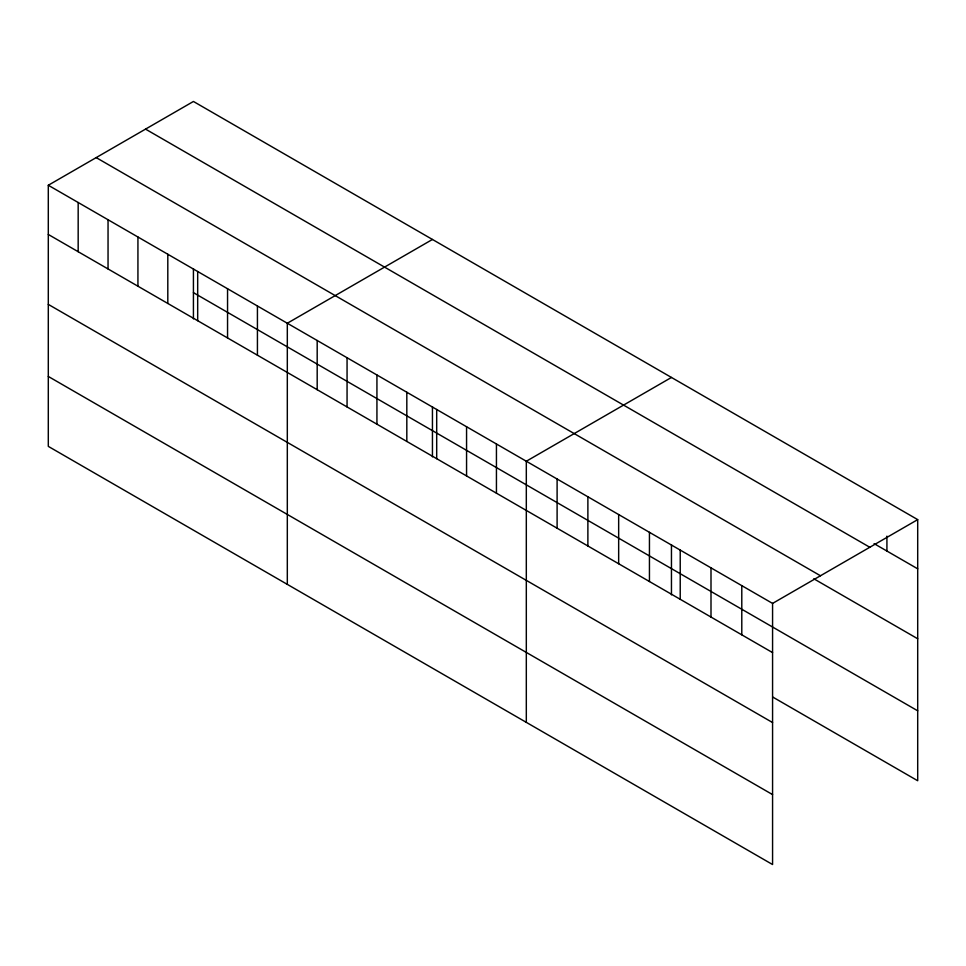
<?xml version="1.0" encoding="UTF-8"?>
<svg xmlns="http://www.w3.org/2000/svg" width="966" height="966" viewBox="0 0 966 966"><rect width="100%" height="100%" fill="white"/><g stroke="black" fill="none" stroke-linecap="round" stroke-linejoin="round"><path stroke-width="1.45" d="M48.3 185.255L772.571 603.412L772.571 864.534L48.3 446.377L48.3 185.255L193.429 101.466L917.7 519.623L917.7 780.745L772.776 697.066M432.442 239.459L287.313 323.248L287.313 584.37M671.455 377.452L526.313 461.241L526.313 722.363M772.571 603.412L917.7 519.623M874.097 543.641L917.7 568.817M145.54 129.118L869.811 547.275M96.189 157.603L820.46 575.76M813.807 578.779L917.7 638.755M193.429 292.65L917.7 710.807M48.3 234.46L772.571 652.605M48.3 304.387L772.571 722.544M48.3 376.45L772.571 794.595M886.921 536.142L886.921 551.043M741.791 585.638L741.791 634.831M711 567.863L711 617.069M680.221 550.101L680.221 599.294M671.455 544.619L671.455 594.863M649.442 532.326L649.442 581.52M618.663 514.552L618.663 563.746M587.883 496.778L587.883 545.983M557.104 479.015L557.104 528.209M496.439 443.986L496.439 493.191M466.566 426.743L466.566 475.936M436.692 409.487L436.692 458.693M432.442 406.626L432.442 456.87M406.819 392.244L406.819 441.438M376.933 374.989L376.933 424.195M347.06 357.746L347.06 406.94M317.186 340.503L317.186 389.696M257.427 306.005L257.427 355.198M227.553 288.749L227.553 337.943M197.68 271.506L197.68 320.7M193.429 268.633L193.429 318.877M167.806 254.251L167.806 303.445M137.933 237.008L137.933 286.202M108.047 219.753L108.047 268.959M78.174 202.51L78.174 251.703"/></g></svg>
